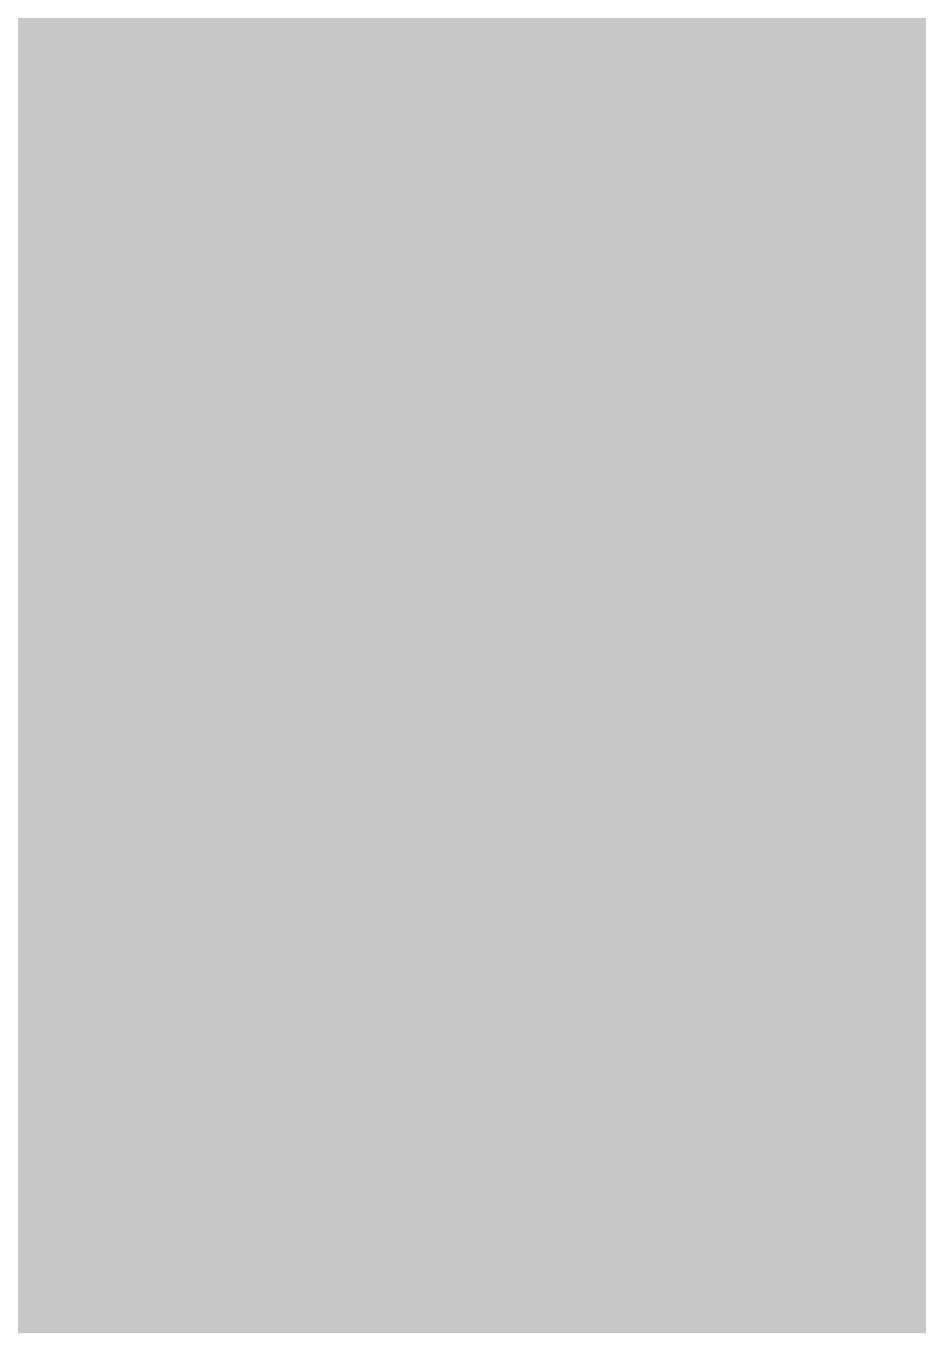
# Model space of a CAD drawing. Header units: millimetres. Extents: x 0 to 212, y 0 to 159.
# Drawn here: x 101.17 to 131.29, y 64.75 to 108.61 of the extents above; entities that cross this region are included whole.
import ezdxf

# ---------------------------------------------------------------- set-up
doc = ezdxf.new("R2010")
doc.units = ezdxf.units.MM

msp = doc.modelspace()

# ---------------------------------------------------------------- hatches: boundary and pattern name
msp.add_hatch(color=254).paths.add_polyline_path([(14.1633, 0.0536), (13.9878, 0.0533), (13.8125, 0.0559), (13.6373, 0.061), (13.462, 0.0686), (13.2893, 0.0787), (13.114, 0.0914), (12.9413, 0.1041), (12.7686, 0.1219), (12.5959, 0.1397), (12.4231, 0.16), (12.2504, 0.1829), (12.0777, 0.2057), (11.9075, 0.2337), (11.7373, 0.2616), (11.5672, 0.2921), (11.397, 0.3251), (11.2268, 0.3607), (11.0592, 0.3988), (10.8915, 0.4369), (10.7239, 0.4775), (10.5562, 0.5207), (10.3886, 0.5664), (10.2235, 0.6121), (10.0584, 0.6629), (9.8933, 0.7137), (9.7307, 0.7671), (9.5682, 0.8204), (9.4056, 0.8788), (9.2431, 0.9373), (9.083, 0.9982), (8.923, 1.0617), (8.763, 1.1252), (8.6055, 1.1938), (8.4455, 1.2624), (8.2906, 1.331), (8.1331, 1.4046), (7.9781, 1.4783), (7.8232, 1.5545), (7.6708, 1.6332), (7.5184, 1.7145), (7.366, 1.7958), (7.2161, 1.8796), (7.0663, 1.966), (6.919, 2.0523), (6.7716, 2.1438), (6.6243, 2.2352), (6.4795, 2.3266), (6.3348, 2.4232), (6.19, 2.5197), (6.0477, 2.6187), (5.908, 2.7178), (5.7683, 2.8194), (5.6286, 2.9235), (5.4915, 3.0302), (5.3543, 3.1369), (5.2197, 3.2461), (5.0851, 3.3579), (4.953, 3.4722), (4.8209, 3.5865), (4.6914, 3.7033), (4.5644, 3.8202), (4.4348, 3.9395), (4.3104, 4.0615), (4.1859, 4.1859), (4.0615, 4.3104), (3.9395, 4.4348), (3.8202, 4.5618), (3.7033, 4.6914), (3.5865, 4.8209), (3.4722, 4.953), (3.3579, 5.0851), (3.2487, 5.2197), (3.1369, 5.3543), (3.0302, 5.4915), (2.9235, 5.6286), (2.8194, 5.7683), (2.7178, 5.908), (2.6187, 6.0477), (2.5197, 6.19), (2.4232, 6.3348), (2.3266, 6.477), (2.2352, 6.6243), (2.1438, 6.7691), (2.0523, 6.919), (1.966, 7.0663), (1.8796, 7.2161), (1.7958, 7.366), (1.7145, 7.5184), (1.6332, 7.6708), (1.5545, 7.8232), (1.4783, 7.9781), (1.4046, 8.1331), (1.331, 8.2906), (1.2598, 8.4455), (1.1913, 8.603), (1.1252, 8.763), (1.0592, 8.923), (0.9982, 9.083), (0.9373, 9.2431), (0.8763, 9.4056), (0.8204, 9.5682), (0.7645, 9.7307), (0.7112, 9.8933), (0.6604, 10.0584), (0.6121, 10.2235), (0.5639, 10.3911), (0.5207, 10.5562), (0.4775, 10.7239), (0.4343, 10.8915), (0.3962, 11.0592), (0.3607, 11.2268), (0.3251, 11.397), (0.2921, 11.5672), (0.2616, 11.7373), (0.2311, 11.9075), (0.2057, 12.0802), (0.1803, 12.2504), (0.1575, 12.4231), (0.1372, 12.5959), (0.1194, 12.7686), (0.1041, 12.9413), (0.0889, 13.1166), (0.0787, 13.2893), (0.0686, 13.4645), (0.061, 13.6373), (0.0559, 13.8125), (0.0508, 13.9878), (0.0508, 14.163), (0.0522, 144.6925), (0.0508, 144.8664), (0.0559, 145.0416), (0.061, 145.2169), (0.0686, 145.3896), (0.0787, 145.5649), (0.0889, 145.7376), (0.1041, 145.9128), (0.1194, 146.0856), (0.1372, 146.2583), (0.1575, 146.431), (0.1803, 146.6037), (0.2057, 146.7739), (0.2311, 146.9466), (0.2616, 147.1168), (0.2921, 147.287), (0.3251, 147.4572), (0.3607, 147.6248), (0.3962, 147.795), (0.4343, 147.9626), (0.4775, 148.1303), (0.5207, 148.2979), (0.5639, 148.463), (0.6121, 148.6281), (0.6604, 148.7932), (0.7112, 148.9583), (0.7645, 149.1234), (0.8204, 149.286), (0.8763, 149.4485), (0.9373, 149.6111), (0.9982, 149.7711), (1.0592, 149.9311), (1.1252, 150.0911), (1.1913, 150.2486), (1.2598, 150.4061), (1.331, 150.5636), (1.4046, 150.7185), (1.4783, 150.876), (1.5545, 151.0284), (1.6332, 151.1833), (1.7145, 151.3357), (1.7958, 151.4856), (1.8796, 151.638), (1.966, 151.7879), (2.0523, 151.9352), (2.1438, 152.0825), (2.2352, 152.2298), (2.3266, 152.3746), (2.4232, 152.5194), (2.5197, 152.6616), (2.6187, 152.8039), (2.7178, 152.9461), (2.8194, 153.0858), (2.9235, 153.2255), (3.0302, 153.3627), (3.1369, 153.4973), (3.2487, 153.6344), (3.3579, 153.7665), (3.4722, 153.8986), (3.5865, 154.0307), (3.7033, 154.1602), (3.8202, 154.2898), (3.9395, 154.4168), (4.0615, 154.5438), (4.1859, 154.6682), (4.3104, 154.7901), (4.4348, 154.9121), (4.5644, 155.034), (4.6914, 155.1508), (4.8209, 155.2677), (4.953, 155.382), (5.0851, 155.4937), (5.2197, 155.6055), (5.3543, 155.7147), (5.4915, 155.8239), (5.6286, 155.9281), (5.7683, 156.0322), (5.908, 156.1338), (6.0477, 156.2354), (6.19, 156.3345), (6.3348, 156.431), (6.4795, 156.525), (6.6243, 156.6189), (6.7716, 156.7104), (6.919, 156.7993), (7.0663, 156.8882), (7.2161, 156.9745), (7.366, 157.0584), (7.5184, 157.1396), (7.6708, 157.2209), (7.8232, 157.2971), (7.9781, 157.3733), (8.1331, 157.4495), (8.2906, 157.5206), (8.4455, 157.5918), (8.6055, 157.6603), (8.763, 157.7289), (8.923, 157.7924), (9.083, 157.8559), (9.2431, 157.9169), (9.4056, 157.9753), (9.5682, 158.0337), (9.7307, 158.0871), (9.8933, 158.1404), (10.0584, 158.1912), (10.2235, 158.242), (10.3886, 158.2877), (10.5562, 158.3334), (10.7239, 158.3766), (10.8915, 158.4173), (11.0592, 158.4579), (11.2268, 158.4935), (11.397, 158.529), (11.5672, 158.562), (11.7373, 158.5925), (11.9075, 158.6205), (12.0777, 158.6484), (12.2504, 158.6713), (12.4231, 158.6941), (12.5959, 158.7144), (12.7686, 158.7322), (12.9413, 158.75), (13.114, 158.7627), (13.2893, 158.7754), (13.462, 158.7856), (13.6373, 158.7932), (13.8125, 158.7983), (13.9878, 158.8008), (14.163, 158.8033), (197.6078, 158.8036), (197.7822, 158.8008), (197.9574, 158.7983), (198.1327, 158.7932), (198.3054, 158.7856), (198.4807, 158.7754), (198.6534, 158.7627), (198.8287, 158.75), (199.0014, 158.7322), (199.1741, 158.7144), (199.3468, 158.6941), (199.5195, 158.6713), (199.6897, 158.6484), (199.8624, 158.6205), (200.0326, 158.5925), (200.2028, 158.562), (200.373, 158.529), (200.5432, 158.4935), (200.7108, 158.4579), (200.8784, 158.4173), (201.0461, 158.3766), (201.2137, 158.3334), (201.3788, 158.2877), (201.5465, 158.242), (201.7116, 158.1912), (201.8767, 158.1404), (202.0392, 158.0871), (202.2018, 158.0337), (202.3643, 157.9753), (202.5269, 157.9169), (202.6869, 157.8559), (202.8469, 157.7924), (203.007, 157.7289), (203.167, 157.6603), (203.3245, 157.5918), (203.4794, 157.5206), (203.6369, 157.4495), (203.7918, 157.3733), (203.9468, 157.2971), (204.0992, 157.2209), (204.2516, 157.1396), (204.404, 157.0584), (204.5538, 156.9745), (204.7037, 156.8882), (204.8535, 156.7993), (205.0009, 156.7104), (205.1456, 156.6189), (205.293, 156.525), (205.4352, 156.431), (205.58, 156.3345), (205.7222, 156.2354), (205.8619, 156.1338), (206.0016, 156.0322), (206.1413, 155.9281), (206.2785, 155.8239), (206.4156, 155.7147), (206.5503, 155.6055), (206.6849, 155.4937), (206.817, 155.382), (206.949, 155.2677), (207.0786, 155.1508), (207.2081, 155.034), (207.3351, 154.9121), (207.4596, 154.7901), (207.584, 154.6682), (207.7085, 154.5438), (207.8304, 154.4168), (207.9498, 154.2898), (208.0666, 154.1602), (208.1835, 154.0307), (208.2978, 153.8986), (208.4121, 153.7665), (208.5238, 153.6344), (208.6331, 153.4973), (208.7397, 153.3627), (208.8464, 153.2255), (208.9506, 153.0858), (209.0522, 152.9461), (209.1512, 152.8039), (209.2503, 152.6616), (209.3468, 152.5194), (209.4433, 152.3746), (209.5348, 152.2298), (209.6262, 152.0825), (209.7176, 151.9352), (209.804, 151.7879), (209.8904, 151.638), (209.9742, 151.4856), (210.0555, 151.3357), (210.1367, 151.1833), (210.2155, 151.0284), (210.2917, 150.876), (210.3653, 150.7185), (210.439, 150.5636), (210.5076, 150.4061), (210.5762, 150.2486), (210.6447, 150.0911), (210.7082, 149.9311), (210.7717, 149.7711), (210.8327, 149.6111), (210.8911, 149.4485), (210.9495, 149.286), (211.0029, 149.1234), (211.0562, 148.9583), (211.107, 148.7932), (211.1578, 148.6281), (211.2035, 148.463), (211.2493, 148.2979), (211.2924, 148.1303), (211.3331, 147.9626), (211.3712, 147.795), (211.4093, 147.6248), (211.4448, 147.4572), (211.4779, 147.287), (211.5083, 147.1168), (211.5363, 146.9466), (211.5642, 146.7739), (211.5871, 146.6037), (211.6099, 146.431), (211.6303, 146.2583), (211.648, 146.0856), (211.6658, 145.9128), (211.6785, 145.7376), (211.6912, 145.5649), (211.7014, 145.3896), (211.709, 145.2169), (211.7141, 145.0416), (211.7166, 144.8664), (211.7166, 144.6911), (211.7189, 14.1647), (211.7166, 13.9878), (211.7141, 13.8125), (211.709, 13.6373), (211.7014, 13.4645), (211.6912, 13.2893), (211.6785, 13.1166), (211.6658, 12.9413), (211.648, 12.7686), (211.6303, 12.5959), (211.6099, 12.4231), (211.5871, 12.2504), (211.5642, 12.0802), (211.5363, 11.9075), (211.5083, 11.7373), (211.4779, 11.5672), (211.4448, 11.397), (211.4093, 11.2268), (211.3712, 11.0592), (211.3331, 10.8915), (211.2924, 10.7239), (211.2493, 10.5562), (211.2035, 10.3911), (211.1578, 10.2235), (211.107, 10.0584), (211.0562, 9.8933), (211.0029, 9.7307), (210.9495, 9.5682), (210.8911, 9.4056), (210.8327, 9.2431), (210.7717, 9.083), (210.7082, 8.923), (210.6447, 8.763), (210.5762, 8.603), (210.5076, 8.4455), (210.439, 8.2906), (210.3653, 8.1331), (210.2917, 7.9781), (210.2155, 7.8232), (210.1367, 7.6708), (210.0555, 7.5184), (209.9742, 7.366), (209.8904, 7.2161), (209.804, 7.0663), (209.7176, 6.919), (209.6262, 6.7691), (209.5348, 6.6243), (209.4433, 6.477), (209.3468, 6.3348), (209.2503, 6.19), (209.1512, 6.0477), (209.0522, 5.908), (208.9506, 5.7683), (208.8464, 5.6286), (208.7397, 5.4915), (208.6331, 5.3543), (208.5238, 5.2197), (208.4121, 5.0851), (208.2978, 4.953), (208.1835, 4.8209), (208.0666, 4.6914), (207.9498, 4.5618), (207.8304, 4.4348), (207.7085, 4.3104), (207.584, 4.1859), (207.4596, 4.0615), (207.3351, 3.9395), (207.2081, 3.8202), (207.0786, 3.7033), (206.949, 3.5865), (206.817, 3.4722), (206.6849, 3.3579), (206.5503, 3.2461), (206.4156, 3.1369), (206.2785, 3.0302), (206.1413, 2.9235), (206.0016, 2.8194), (205.8619, 2.7178), (205.7222, 2.6187), (205.58, 2.5197), (205.4352, 2.4232), (205.293, 2.3266), (205.1456, 2.2352), (205.0009, 2.1438), (204.8535, 2.0523), (204.7037, 1.966), (204.5538, 1.8796), (204.404, 1.7958), (204.2516, 1.7145), (204.0992, 1.6332), (203.9468, 1.5545), (203.7918, 1.4783), (203.6369, 1.4046), (203.4794, 1.331), (203.3245, 1.2624), (203.167, 1.1938), (203.007, 1.1252), (202.8469, 1.0617), (202.6869, 0.9982), (202.5269, 0.9373), (202.3643, 0.8788), (202.2018, 0.8204), (202.0392, 0.7671), (201.8767, 0.7137), (201.7116, 0.6629), (201.5465, 0.6121), (201.3788, 0.5664), (201.2137, 0.5207), (201.0461, 0.4775), (200.8784, 0.4369), (200.7108, 0.3988), (200.5432, 0.3607), (200.373, 0.3251), (200.2028, 0.2921), (200.0326, 0.2616), (199.8624, 0.2337), (199.6897, 0.2057), (199.5195, 0.1829), (199.3468, 0.16), (199.1741, 0.1397), (199.0014, 0.1219), (198.8287, 0.1041), (198.6534, 0.0914), (198.4807, 0.0787), (198.3054, 0.0686), (198.1327, 0.061), (197.9574, 0.0559), (197.7822, 0.0533), (197.6069, 0.0533)])
h = msp.add_hatch(color=59)
edge = h.paths.add_edge_path()
edge.add_line((110.6205, 66.3399), (110.8024, 66.3397))
edge.add_line((110.8024, 66.3397), (110.9853, 66.3423))
edge.add_line((110.9853, 66.3423), (111.1682, 66.3499))
edge.add_line((111.1682, 66.3499), (111.3511, 66.3575))
edge.add_line((111.3511, 66.3575), (111.5339, 66.3677))
edge.add_line((111.5339, 66.3677), (111.7143, 66.3829))
edge.add_line((111.7143, 66.3829), (111.8946, 66.3981))
edge.add_line((111.8946, 66.3981), (112.075, 66.4159))
edge.add_line((112.075, 66.4159), (112.2528, 66.4362))
edge.add_line((112.2528, 66.4362), (112.4306, 66.4616))
edge.add_line((112.4306, 66.4616), (112.6084, 66.487))
edge.add_line((112.6084, 66.487), (112.7836, 66.515))
edge.add_line((112.7836, 66.515), (112.9589, 66.548))
edge.add_line((112.9589, 66.548), (113.1316, 66.581))
edge.add_line((113.1316, 66.581), (113.3043, 66.6191))
edge.add_line((113.3043, 66.6191), (113.4745, 66.6598))
edge.add_line((113.4745, 66.6598), (113.6421, 66.7029))
edge.add_line((113.6421, 66.7029), (113.8098, 66.7487))
edge.add_line((113.8098, 66.7487), (113.9749, 66.7969))
edge.add_line((113.9749, 66.7969), (114.1374, 66.8477))
edge.add_line((114.1374, 66.8477), (114.3, 66.9036))
edge.add_line((114.3, 66.9036), (114.46, 66.962))
edge.add_line((114.46, 66.962), (114.6175, 67.0204))
edge.add_line((114.6175, 67.0204), (114.7724, 67.0865))
edge.add_line((114.7724, 67.0865), (114.9274, 67.1525))
edge.add_line((114.9274, 67.1525), (115.0772, 67.2236))
edge.add_line((115.0772, 67.2236), (115.2271, 67.2948))
edge.add_line((115.2271, 67.2948), (115.3719, 67.3735))
edge.add_line((115.3719, 67.3735), (115.5167, 67.4522))
edge.add_line((115.5167, 67.4522), (115.6564, 67.5361))
edge.add_line((115.6564, 67.5361), (115.7961, 67.6224))
edge.add_line((115.7961, 67.6224), (115.9307, 67.7113))
edge.add_line((115.9307, 67.7113), (116.0628, 67.8053))
edge.add_line((116.0628, 67.8053), (116.1948, 67.9018))
edge.add_line((116.1948, 67.9018), (116.3193, 68.0009))
edge.add_line((116.3193, 68.0009), (116.4438, 68.105))
edge.add_line((116.4438, 68.105), (116.5631, 68.2117))
edge.add_line((116.5631, 68.2117), (116.6825, 68.3209))
edge.add_line((116.6825, 68.3209), (116.7943, 68.4352))
edge.add_line((116.7943, 68.4352), (116.906, 68.5546))
edge.add_line((116.906, 68.5546), (117.0127, 68.674))
edge.add_line((117.0127, 68.674), (117.1143, 68.801))
edge.add_line((117.1143, 68.801), (117.2159, 68.928))
edge.add_line((117.2159, 68.928), (117.3099, 69.0601))
edge.add_line((117.3099, 69.0601), (117.4013, 69.1972))
edge.add_line((117.4013, 69.1972), (117.4902, 69.3369))
edge.add_line((117.4902, 69.3369), (117.5741, 69.4817))
edge.add_line((117.5741, 69.4817), (117.6528, 69.629))
edge.add_line((117.6528, 69.629), (117.729, 69.7814))
edge.add_line((117.729, 69.7814), (117.8001, 69.9364))
edge.add_line((117.8001, 69.9364), (117.8687, 70.0964))
edge.add_line((117.8687, 70.0964), (117.9297, 70.2589))
edge.add_line((117.9297, 70.2589), (117.9881, 70.4266))
edge.add_line((117.9881, 70.4266), (118.0414, 70.5993))
edge.add_line((118.0414, 70.5993), (118.0897, 70.7746))
edge.add_line((118.0897, 70.7746), (118.1329, 70.9549))
edge.add_line((118.1329, 70.9549), (118.1735, 71.1403))
edge.add_line((118.1735, 71.1403), (118.2065, 71.3283))
edge.add_line((118.2065, 71.3283), (118.237, 71.5213))
edge.add_line((118.237, 71.5213), (118.2599, 71.7169))
edge.add_line((118.2599, 71.7169), (118.2802, 71.9176))
edge.add_line((118.2802, 71.9176), (118.2929, 72.1233))
edge.add_line((118.2929, 72.1233), (118.3005, 72.3341))
edge.add_line((118.3005, 72.3341), (118.303, 72.5475))
edge.add_line((118.303, 72.5475), (118.2954, 72.8701))
edge.add_line((118.2954, 72.8701), (118.2751, 73.1799))
edge.add_line((118.2751, 73.1799), (118.2395, 73.4771))
edge.add_line((118.2395, 73.4771), (118.1913, 73.7667))
edge.add_line((118.1913, 73.7667), (118.1329, 74.0435))
edge.add_line((118.1329, 74.0435), (118.0592, 74.3077))
edge.add_line((118.0592, 74.3077), (117.9754, 74.5642))
edge.add_line((117.9754, 74.5642), (117.8789, 74.8106))
edge.add_line((117.8789, 74.8106), (117.7722, 75.0494))
edge.add_line((117.7722, 75.0494), (117.6553, 75.2754))
edge.add_line((117.6553, 75.2754), (117.5258, 75.4939))
edge.add_line((117.5258, 75.4939), (117.3912, 75.7047))
edge.add_line((117.3912, 75.7047), (117.2439, 75.9054))
edge.add_line((117.2439, 75.9054), (117.0889, 76.0984))
edge.add_line((117.0889, 76.0984), (116.9264, 76.2838))
edge.add_line((116.9264, 76.2838), (116.7562, 76.4616))
edge.add_line((116.7562, 76.4616), (116.5809, 76.6318))
edge.add_line((116.5809, 76.6318), (116.3955, 76.7944))
edge.add_line((116.3955, 76.7944), (116.205, 76.9518))
edge.add_line((116.205, 76.9518), (116.0094, 77.1017))
edge.add_line((116.0094, 77.1017), (115.8062, 77.2465))
edge.add_line((115.8062, 77.2465), (115.6005, 77.3836))
edge.add_line((115.6005, 77.3836), (115.3871, 77.5183))
edge.add_line((115.3871, 77.5183), (115.1712, 77.6453))
edge.add_line((115.1712, 77.6453), (114.9528, 77.7672))
edge.add_line((114.9528, 77.7672), (114.7318, 77.884))
edge.add_line((114.7318, 77.884), (114.5057, 77.9983))
edge.add_line((114.5057, 77.9983), (114.2797, 78.1075))
edge.add_line((114.2797, 78.1075), (114.0485, 78.2142))
edge.add_line((114.0485, 78.2142), (113.8199, 78.3158))
edge.add_line((113.8199, 78.3158), (113.5863, 78.4123))
edge.add_line((113.5863, 78.4123), (113.3551, 78.5089))
edge.add_line((113.3551, 78.5089), (113.124, 78.6028))
edge.add_line((113.124, 78.6028), (112.8928, 78.6917))
edge.add_line((112.8928, 78.6917), (112.6617, 78.7806))
edge.add_line((112.6617, 78.7806), (112.4331, 78.867))
edge.add_line((112.4331, 78.867), (112.2045, 78.9508))
edge.add_line((112.2045, 78.9508), (111.981, 79.0346))
edge.add_line((111.981, 79.0346), (111.7575, 79.1185))
edge.add_line((111.7575, 79.1185), (111.539, 79.1997))
edge.add_line((111.539, 79.1997), (111.3231, 79.281))
edge.add_line((111.3231, 79.281), (111.1123, 79.3623))
edge.add_line((111.1123, 79.3623), (110.904, 79.4436))
edge.add_line((110.904, 79.4436), (110.7034, 79.5274))
edge.add_line((110.7034, 79.5274), (110.5052, 79.6087))
edge.add_line((110.5052, 79.6087), (110.3147, 79.6925))
edge.add_line((110.3147, 79.6925), (110.1319, 79.7789))
edge.add_line((110.1319, 79.7789), (109.9541, 79.8652))
edge.add_line((109.9541, 79.8652), (109.7839, 79.9541))
edge.add_line((109.7839, 79.9541), (109.6213, 80.0456))
edge.add_line((109.6213, 80.0456), (109.4664, 80.137))
edge.add_line((109.4664, 80.137), (109.3216, 80.2335))
edge.add_line((109.3216, 80.2335), (109.1844, 80.3326))
edge.add_line((109.1844, 80.3326), (109.0574, 80.4367))
edge.add_line((109.0574, 80.4367), (108.9406, 80.5409))
edge.add_line((108.9406, 80.5409), (108.8339, 80.6526))
edge.add_line((108.8339, 80.6526), (108.7374, 80.7644))
edge.add_line((108.7374, 80.7644), (108.651, 80.8838))
edge.add_line((108.651, 80.8838), (108.5799, 81.0082))
edge.add_line((108.5799, 81.0082), (108.519, 81.1352))
edge.add_line((108.519, 81.1352), (108.4707, 81.2698))
edge.add_line((108.4707, 81.2698), (108.4351, 81.4095))
edge.add_line((108.4351, 81.4095), (108.4148, 81.5543))
edge.add_line((108.4148, 81.5543), (108.4072, 81.7042))
edge.add_line((108.4072, 81.7042), (108.4097, 81.7829))
edge.add_line((108.4097, 81.7829), (108.4123, 81.8591))
edge.add_line((108.4123, 81.8591), (108.4148, 81.9328))
edge.add_line((108.4148, 81.9328), (108.4224, 82.0064))
edge.add_line((108.4224, 82.0064), (108.4301, 82.0776))
edge.add_line((108.4301, 82.0776), (108.4402, 82.1487))
edge.add_line((108.4402, 82.1487), (108.4504, 82.2173))
edge.add_line((108.4504, 82.2173), (108.4631, 82.2858))
edge.add_line((108.4631, 82.2858), (108.4783, 82.3519))
edge.add_line((108.4783, 82.3519), (108.4936, 82.4179))
edge.add_line((108.4936, 82.4179), (108.5113, 82.4814))
edge.add_line((108.5113, 82.4814), (108.5317, 82.5424))
edge.add_line((108.5317, 82.5424), (108.552, 82.6033))
edge.add_line((108.552, 82.6033), (108.5748, 82.6643))
edge.add_line((108.5748, 82.6643), (108.6002, 82.7227))
edge.add_line((108.6002, 82.7227), (108.6256, 82.7786))
edge.add_line((108.6256, 82.7786), (108.6536, 82.8345))
edge.add_line((108.6536, 82.8345), (108.6815, 82.8878))
edge.add_line((108.6815, 82.8878), (108.712, 82.9412))
edge.add_line((108.712, 82.9412), (108.745, 82.9945))
edge.add_line((108.745, 82.9945), (108.778, 83.0453))
edge.add_line((108.778, 83.0453), (108.8136, 83.0936))
edge.add_line((108.8136, 83.0936), (108.8492, 83.1418))
edge.add_line((108.8492, 83.1418), (108.8898, 83.1875))
edge.add_line((108.8898, 83.1875), (108.9279, 83.2333))
edge.add_line((108.9279, 83.2333), (108.9685, 83.2764))
edge.add_line((108.9685, 83.2764), (109.0117, 83.3196))
edge.add_line((109.0117, 83.3196), (109.0574, 83.3603))
edge.add_line((109.0574, 83.3603), (109.1006, 83.4009))
edge.add_line((109.1006, 83.4009), (109.1489, 83.4415))
edge.add_line((109.1489, 83.4415), (109.1971, 83.4771))
edge.add_line((109.1971, 83.4771), (109.2479, 83.5152))
edge.add_line((109.2479, 83.5152), (109.2987, 83.5508))
edge.add_line((109.2987, 83.5508), (109.3495, 83.5838))
edge.add_line((109.3495, 83.5838), (109.4054, 83.6168))
edge.add_line((109.4054, 83.6168), (109.4588, 83.6498))
edge.add_line((109.4588, 83.6498), (109.5172, 83.6803))
edge.add_line((109.5172, 83.6803), (109.5756, 83.7082))
edge.add_line((109.5756, 83.7082), (109.634, 83.7362))
edge.add_line((109.634, 83.7362), (109.695, 83.7641))
edge.add_line((109.695, 83.7641), (109.7559, 83.7895))
edge.add_line((109.7559, 83.7895), (109.8194, 83.8149))
edge.add_line((109.8194, 83.8149), (109.8829, 83.8378))
edge.add_line((109.8829, 83.8378), (109.949, 83.8606))
edge.add_line((109.949, 83.8606), (110.0176, 83.881))
edge.add_line((110.0176, 83.881), (110.0861, 83.9013))
edge.add_line((110.0861, 83.9013), (110.1547, 83.9191))
edge.add_line((110.1547, 83.9191), (110.2258, 83.9368))
edge.add_line((110.2258, 83.9368), (110.297, 83.9546))
edge.add_line((110.297, 83.9546), (110.3706, 83.9699))
edge.add_line((110.3706, 83.9699), (110.4443, 83.9851))
edge.add_line((110.4443, 83.9851), (110.5205, 83.9978))
edge.add_line((110.5205, 83.9978), (110.5967, 84.0105))
edge.add_line((110.5967, 84.0105), (110.6729, 84.0207))
edge.add_line((110.6729, 84.0207), (110.7542, 84.0308))
edge.add_line((110.7542, 84.0308), (110.8329, 84.0384))
edge.add_line((110.8329, 84.0384), (110.9142, 84.0461))
edge.add_line((110.9142, 84.0461), (110.9955, 84.0537))
edge.add_line((110.9955, 84.0537), (111.0793, 84.0588))
edge.add_line((111.0793, 84.0588), (111.1631, 84.0638))
edge.add_line((111.1631, 84.0638), (111.2495, 84.0689))
edge.add_line((111.2495, 84.0689), (111.3358, 84.0715))
edge.add_line((111.3358, 84.0715), (111.4247, 84.0715))
edge.add_line((111.4247, 84.0715), (111.5136, 84.0715))
edge.add_line((111.5136, 84.0715), (111.5949, 84.0715))
edge.add_line((111.5949, 84.0715), (111.6762, 84.0715))
edge.add_line((111.6762, 84.0715), (111.7575, 84.0715))
edge.add_line((111.7575, 84.0715), (111.8387, 84.0689))
edge.add_line((111.8387, 84.0689), (111.92, 84.0664))
edge.add_line((111.92, 84.0664), (111.9988, 84.0638))
edge.add_line((111.9988, 84.0638), (112.08, 84.0613))
edge.add_line((112.08, 84.0613), (112.1613, 84.0562))
edge.add_line((112.1613, 84.0562), (112.2401, 84.0511))
edge.add_line((112.2401, 84.0511), (112.3213, 84.0461))
edge.add_line((112.3213, 84.0461), (112.4001, 84.041))
edge.add_line((112.4001, 84.041), (112.4788, 84.0359))
edge.add_line((112.4788, 84.0359), (112.5601, 84.0283))
edge.add_line((112.5601, 84.0283), (112.6388, 84.0207))
edge.add_line((112.6388, 84.0207), (112.7176, 84.013))
edge.add_line((112.7176, 84.013), (112.7963, 84.0054))
edge.add_line((112.7963, 84.0054), (112.8751, 83.9978))
edge.add_line((112.8751, 83.9978), (112.9538, 83.9876))
edge.add_line((112.9538, 83.9876), (113.0325, 83.9775))
edge.add_line((113.0325, 83.9775), (113.1113, 83.9673))
edge.add_line((113.1113, 83.9673), (113.19, 83.9572))
edge.add_line((113.19, 83.9572), (113.2688, 83.947))
edge.add_line((113.2688, 83.947), (113.3475, 83.9343))
edge.add_line((113.3475, 83.9343), (113.4262, 83.9216))
edge.add_line((113.4262, 83.9216), (113.5024, 83.9089))
edge.add_line((113.5024, 83.9089), (113.5812, 83.8937))
edge.add_line((113.5812, 83.8937), (113.6599, 83.881))
edge.add_line((113.6599, 83.881), (113.7387, 83.8657))
edge.add_line((113.7387, 83.8657), (113.8149, 83.8505))
edge.add_line((113.8149, 83.8505), (113.8936, 83.8352))
edge.add_line((113.8936, 83.8352), (113.9698, 83.8175))
edge.add_line((113.9698, 83.8175), (114.0485, 83.8022))
edge.add_line((114.0485, 83.8022), (114.1273, 83.7844))
edge.add_line((114.1273, 83.7844), (114.2035, 83.7667))
edge.add_line((114.2035, 83.7667), (114.2822, 83.7463))
edge.add_line((114.2822, 83.7463), (114.3584, 83.7286))
edge.add_line((114.3584, 83.7286), (114.4372, 83.7082))
edge.add_line((114.4372, 83.7082), (114.5159, 83.6879))
edge.add_line((114.5159, 83.6879), (114.5921, 83.6651))
edge.add_line((114.5921, 83.6651), (114.6708, 83.6447))
edge.add_line((114.6708, 83.6447), (114.747, 83.6219))
edge.add_line((114.747, 83.6219), (114.8258, 83.599))
edge.add_line((114.8258, 83.599), (114.9045, 83.5762))
edge.add_line((114.9045, 83.5762), (114.9807, 83.5533))
edge.add_line((114.9807, 83.5533), (115.0595, 83.5279))
edge.add_line((115.0595, 83.5279), (115.1382, 83.5025))
edge.add_line((115.1382, 83.5025), (115.2144, 83.4771))
edge.add_line((115.2144, 83.4771), (115.2931, 83.4517))
edge.add_line((115.2931, 83.4517), (115.3719, 83.4238))
edge.add_line((115.3719, 83.4238), (115.4506, 83.3958))
edge.add_line((115.4506, 83.3958), (115.5268, 83.3679))
edge.add_line((115.5268, 83.3679), (115.6056, 83.3399))
edge.add_line((115.6056, 83.3399), (115.6843, 83.3095))
edge.add_line((115.6843, 83.3095), (115.763, 83.279))
edge.add_line((115.763, 83.279), (115.8418, 83.2485))
edge.add_line((115.8418, 83.2485), (115.9205, 83.218))
edge.add_line((115.9205, 83.218), (115.9993, 83.1875))
edge.add_line((115.9993, 83.1875), (116.078, 83.1545))
edge.add_line((116.078, 83.1545), (116.1567, 83.1215))
edge.add_line((116.1567, 83.1215), (116.238, 83.0885))
edge.add_line((116.238, 83.0885), (116.3168, 83.0529))
edge.add_line((116.3168, 83.0529), (116.3955, 83.0174))
edge.add_line((116.3955, 83.0174), (116.4768, 82.9818))
edge.add_line((116.4768, 82.9818), (116.5555, 82.9462))
edge.add_line((116.5555, 82.9462), (117.8387, 85.7811))
edge.add_line((117.8387, 85.7811), (117.7798, 85.8088))
edge.add_line((117.7798, 85.8088), (117.7214, 85.8393))
edge.add_line((117.7214, 85.8393), (117.663, 85.8698))
edge.add_line((117.663, 85.8698), (117.602, 85.9003))
edge.add_line((117.602, 85.9003), (117.541, 85.9307))
edge.add_line((117.541, 85.9307), (117.4801, 85.9612))
edge.add_line((117.4801, 85.9612), (117.4166, 85.9917))
edge.add_line((117.4166, 85.9917), (117.3505, 86.0222))
edge.add_line((117.3505, 86.0222), (117.2845, 86.0552))
edge.add_line((117.2845, 86.0552), (117.2185, 86.0857))
edge.add_line((117.2185, 86.0857), (117.1499, 86.1187))
edge.add_line((117.1499, 86.1187), (117.0788, 86.1492))
edge.add_line((117.0788, 86.1492), (117.0102, 86.1822))
edge.add_line((117.0102, 86.1822), (116.9365, 86.2152))
edge.add_line((116.9365, 86.2152), (116.8629, 86.2457))
edge.add_line((116.8629, 86.2457), (116.7892, 86.2787))
edge.add_line((116.7892, 86.2787), (116.713, 86.3117))
edge.add_line((116.713, 86.3117), (116.6368, 86.3422))
edge.add_line((116.6368, 86.3422), (116.5581, 86.3752))
edge.add_line((116.5581, 86.3752), (116.4793, 86.4057))
edge.add_line((116.4793, 86.4057), (116.398, 86.4387))
edge.add_line((116.398, 86.4387), (116.3168, 86.4692))
edge.add_line((116.3168, 86.4692), (116.2329, 86.4997))
edge.add_line((116.2329, 86.4997), (116.1491, 86.5327))
edge.add_line((116.1491, 86.5327), (116.0628, 86.5632))
edge.add_line((116.0628, 86.5632), (115.9739, 86.5937))
edge.add_line((115.9739, 86.5937), (115.8875, 86.6242))
edge.add_line((115.8875, 86.6242), (115.7961, 86.6546))
edge.add_line((115.7961, 86.6546), (115.7046, 86.6826))
edge.add_line((115.7046, 86.6826), (115.6106, 86.7131))
edge.add_line((115.6106, 86.7131), (115.5167, 86.741))
edge.add_line((115.5167, 86.741), (115.4227, 86.7689))
edge.add_line((115.4227, 86.7689), (115.3236, 86.7969))
edge.add_line((115.3236, 86.7969), (115.2271, 86.8248))
edge.add_line((115.2271, 86.8248), (115.1255, 86.8528))
edge.add_line((115.1255, 86.8528), (115.0239, 86.8782))
edge.add_line((115.0239, 86.8782), (114.9223, 86.9036))
edge.add_line((114.9223, 86.9036), (114.8182, 86.929))
edge.add_line((114.8182, 86.929), (114.7115, 86.9544))
edge.add_line((114.7115, 86.9544), (114.6048, 86.9772))
edge.add_line((114.6048, 86.9772), (114.4956, 87.0026))
edge.add_line((114.4956, 87.0026), (114.3838, 87.0229))
edge.add_line((114.3838, 87.0229), (114.2721, 87.0458))
edge.add_line((114.2721, 87.0458), (114.1603, 87.0661))
edge.add_line((114.1603, 87.0661), (114.0435, 87.0864))
edge.add_line((114.0435, 87.0864), (113.9292, 87.1068))
edge.add_line((113.9292, 87.1068), (113.8098, 87.1271))
edge.add_line((113.8098, 87.1271), (113.6904, 87.1449))
edge.add_line((113.6904, 87.1449), (113.5685, 87.1601))
edge.add_line((113.5685, 87.1601), (113.4466, 87.1779))
edge.add_line((113.4466, 87.1779), (113.3221, 87.1931))
edge.add_line((113.3221, 87.1931), (113.1951, 87.2058))
edge.add_line((113.1951, 87.2058), (113.0681, 87.2185))
edge.add_line((113.0681, 87.2185), (112.9386, 87.2312))
edge.add_line((112.9386, 87.2312), (112.8065, 87.2439))
edge.add_line((112.8065, 87.2439), (112.6744, 87.2541))
edge.add_line((112.6744, 87.2541), (112.5398, 87.2617))
edge.add_line((112.5398, 87.2617), (112.4026, 87.2693))
edge.add_line((112.4026, 87.2693), (112.2655, 87.2769))
edge.add_line((112.2655, 87.2769), (112.1258, 87.282))
edge.add_line((112.1258, 87.282), (111.9861, 87.2871))
edge.add_line((111.9861, 87.2871), (111.8413, 87.2896))
edge.add_line((111.8413, 87.2896), (111.6965, 87.2922))
edge.add_line((111.6965, 87.2922), (111.5517, 87.2922))
edge.add_line((111.5517, 87.2922), (111.4095, 87.2922))
edge.add_line((111.4095, 87.2922), (111.2647, 87.2896))
edge.add_line((111.2647, 87.2896), (111.1174, 87.2871))
edge.add_line((111.1174, 87.2871), (110.9726, 87.2795))
edge.add_line((110.9726, 87.2795), (110.8227, 87.2744))
edge.add_line((110.8227, 87.2744), (110.6754, 87.2642))
edge.add_line((110.6754, 87.2642), (110.5256, 87.2541))
edge.add_line((110.5256, 87.2541), (110.3757, 87.2414))
edge.add_line((110.3757, 87.2414), (110.2233, 87.2261))
edge.add_line((110.2233, 87.2261), (110.0709, 87.2084))
edge.add_line((110.0709, 87.2084), (109.921, 87.1906))
edge.add_line((109.921, 87.1906), (109.7686, 87.1703))
edge.add_line((109.7686, 87.1703), (109.6162, 87.1449))
edge.add_line((109.6162, 87.1449), (109.4638, 87.1195))
edge.add_line((109.4638, 87.1195), (109.3114, 87.0915))
edge.add_line((109.3114, 87.0915), (109.159, 87.0636))
edge.add_line((109.159, 87.0636), (109.0066, 87.0306))
edge.add_line((109.0066, 87.0306), (108.8542, 86.995))
edge.add_line((108.8542, 86.995), (108.7044, 86.9569))
edge.add_line((108.7044, 86.9569), (108.552, 86.9163))
edge.add_line((108.552, 86.9163), (108.4047, 86.8731))
edge.add_line((108.4047, 86.8731), (108.2548, 86.8274))
edge.add_line((108.2548, 86.8274), (108.1075, 86.7791))
edge.add_line((108.1075, 86.7791), (107.9602, 86.7283))
edge.add_line((107.9602, 86.7283), (107.8154, 86.675))
edge.add_line((107.8154, 86.675), (107.6731, 86.6165))
edge.add_line((107.6731, 86.6165), (107.5309, 86.5556))
edge.add_line((107.5309, 86.5556), (107.3887, 86.4921))
edge.add_line((107.3887, 86.4921), (107.2515, 86.426))
edge.add_line((107.2515, 86.426), (107.1143, 86.3575))
edge.add_line((107.1143, 86.3575), (106.9772, 86.2838))
edge.add_line((106.9772, 86.2838), (106.8451, 86.2076))
edge.add_line((106.8451, 86.2076), (106.7156, 86.1263))
edge.add_line((106.7156, 86.1263), (106.586, 86.0425))
edge.add_line((106.586, 86.0425), (106.459, 85.9561))
edge.add_line((106.459, 85.9561), (106.3371, 85.8647))
edge.add_line((106.3371, 85.8647), (106.2152, 85.7707))
edge.add_line((106.2152, 85.7707), (106.0983, 85.6742))
edge.add_line((106.0983, 85.6742), (105.984, 85.5726))
edge.add_line((105.984, 85.5726), (105.8723, 85.4659))
edge.add_line((105.8723, 85.4659), (105.7631, 85.3567))
edge.add_line((105.7631, 85.3567), (105.6564, 85.2449))
edge.add_line((105.6564, 85.2449), (105.5548, 85.1256))
edge.add_line((105.5548, 85.1256), (105.4557, 85.0062))
edge.add_line((105.4557, 85.0062), (105.3617, 84.8792))
edge.add_line((105.3617, 84.8792), (105.2703, 84.7496))
edge.add_line((105.2703, 84.7496), (105.1839, 84.615))
edge.add_line((105.1839, 84.615), (105.1001, 84.4779))
edge.add_line((105.1001, 84.4779), (105.0214, 84.3356))
edge.add_line((105.0214, 84.3356), (104.9452, 84.1883))
edge.add_line((104.9452, 84.1883), (104.8766, 84.0359))
edge.add_line((104.8766, 84.0359), (104.8106, 83.881))
edge.add_line((104.8106, 83.881), (104.7471, 83.7184))
edge.add_line((104.7471, 83.7184), (104.6912, 83.5533))
edge.add_line((104.6912, 83.5533), (104.6404, 83.3831))
edge.add_line((104.6404, 83.3831), (104.5921, 83.2079))
edge.add_line((104.5921, 83.2079), (104.5515, 83.0275))
edge.add_line((104.5515, 83.0275), (104.5134, 82.8446))
edge.add_line((104.5134, 82.8446), (104.4829, 82.6541))
edge.add_line((104.4829, 82.6541), (104.4575, 82.4586))
edge.add_line((104.4575, 82.4586), (104.4372, 82.2579))
edge.add_line((104.4372, 82.2579), (104.4219, 82.0547))
edge.add_line((104.4219, 82.0547), (104.4118, 81.8439))
edge.add_line((104.4118, 81.8439), (104.4092, 81.628))
edge.add_line((104.4092, 81.628), (104.4169, 81.313))
edge.add_line((104.4169, 81.313), (104.4372, 81.0133))
edge.add_line((104.4372, 81.0133), (104.4727, 80.7237))
edge.add_line((104.4727, 80.7237), (104.5185, 80.4443))
edge.add_line((104.5185, 80.4443), (104.5794, 80.1802))
edge.add_line((104.5794, 80.1802), (104.6505, 79.9236))
edge.add_line((104.6505, 79.9236), (104.7344, 79.6798))
edge.add_line((104.7344, 79.6798), (104.8283, 79.4461))
edge.add_line((104.8283, 79.4461), (104.9325, 79.2201))
edge.add_line((104.9325, 79.2201), (105.0493, 79.0067))
edge.add_line((105.0493, 79.0067), (105.1738, 78.801))
edge.add_line((105.1738, 78.801), (105.3084, 78.6054))
edge.add_line((105.3084, 78.6054), (105.4532, 78.4174))
edge.add_line((105.4532, 78.4174), (105.6056, 78.2371))
edge.add_line((105.6056, 78.2371), (105.7631, 78.0644))
edge.add_line((105.7631, 78.0644), (105.9307, 77.9018))
edge.add_line((105.9307, 77.9018), (106.106, 77.7443))
edge.add_line((106.106, 77.7443), (106.2888, 77.5945))
edge.add_line((106.2888, 77.5945), (106.4768, 77.4522))
edge.add_line((106.4768, 77.4522), (106.6698, 77.3151))
edge.add_line((106.6698, 77.3151), (106.868, 77.183))
edge.add_line((106.868, 77.183), (107.0712, 77.0585))
edge.add_line((107.0712, 77.0585), (107.2794, 76.9366))
edge.add_line((107.2794, 76.9366), (107.4928, 76.8223))
edge.add_line((107.4928, 76.8223), (107.7087, 76.7105))
edge.add_line((107.7087, 76.7105), (107.9271, 76.6039))
edge.add_line((107.9271, 76.6039), (108.1481, 76.4997))
edge.add_line((108.1481, 76.4997), (108.3716, 76.4007))
edge.add_line((108.3716, 76.4007), (108.5977, 76.3041))
edge.add_line((108.5977, 76.3041), (108.8238, 76.2102))
edge.add_line((108.8238, 76.2102), (109.0524, 76.1187))
edge.add_line((109.0524, 76.1187), (109.281, 76.0298))
edge.add_line((109.281, 76.0298), (109.507, 75.9435))
edge.add_line((109.507, 75.9435), (109.7356, 75.8571))
edge.add_line((109.7356, 75.8571), (109.9617, 75.7707))
edge.add_line((109.9617, 75.7707), (110.1877, 75.6869))
edge.add_line((110.1877, 75.6869), (110.4113, 75.6031))
edge.add_line((110.4113, 75.6031), (110.6348, 75.5193))
edge.add_line((110.6348, 75.5193), (110.8532, 75.4355))
edge.add_line((110.8532, 75.4355), (111.0691, 75.3516))
edge.add_line((111.0691, 75.3516), (111.2799, 75.2653))
edge.add_line((111.2799, 75.2653), (111.4882, 75.1789))
edge.add_line((111.4882, 75.1789), (111.6914, 75.09))
edge.add_line((111.6914, 75.09), (111.8921, 74.9986))
edge.add_line((111.8921, 74.9986), (112.0851, 74.9071))
edge.add_line((112.0851, 74.9071), (112.2731, 74.8106))
edge.add_line((112.2731, 74.8106), (112.4534, 74.7116))
edge.add_line((112.4534, 74.7116), (112.6287, 74.61))
edge.add_line((112.6287, 74.61), (112.7963, 74.5033))
edge.add_line((112.7963, 74.5033), (112.9563, 74.3941))
edge.add_line((112.9563, 74.3941), (113.1087, 74.2798))
edge.add_line((113.1087, 74.2798), (113.251, 74.1604))
edge.add_line((113.251, 74.1604), (113.3856, 74.0359))
edge.add_line((113.3856, 74.0359), (113.5101, 73.9064))
edge.add_line((113.5101, 73.9064), (113.6269, 73.7718))
edge.add_line((113.6269, 73.7718), (113.731, 73.6295))
edge.add_line((113.731, 73.6295), (113.825, 73.4822))
edge.add_line((113.825, 73.4822), (113.9088, 73.3273))
edge.add_line((113.9088, 73.3273), (113.98, 73.1647))
edge.add_line((113.98, 73.1647), (114.0409, 72.9971))
edge.add_line((114.0409, 72.9971), (114.0866, 72.8193))
edge.add_line((114.0866, 72.8193), (114.1222, 72.6338))
edge.add_line((114.1222, 72.6338), (114.1425, 72.4383))
edge.add_line((114.1425, 72.4383), (114.1501, 72.2376))
edge.add_line((114.1501, 72.2376), (114.1476, 72.1487))
edge.add_line((114.1476, 72.1487), (114.1451, 72.0623))
edge.add_line((114.1451, 72.0623), (114.14, 71.976))
edge.add_line((114.14, 71.976), (114.1324, 71.8947))
edge.add_line((114.1324, 71.8947), (114.1247, 71.8134))
edge.add_line((114.1247, 71.8134), (114.112, 71.7321))
edge.add_line((114.112, 71.7321), (114.0993, 71.6559))
edge.add_line((114.0993, 71.6559), (114.0841, 71.5797))
edge.add_line((114.0841, 71.5797), (114.0663, 71.5035))
edge.add_line((114.0663, 71.5035), (114.046, 71.4324))
edge.add_line((114.046, 71.4324), (114.0257, 71.3613))
edge.add_line((114.0257, 71.3613), (114.0028, 71.2902))
edge.add_line((114.0028, 71.2902), (113.9774, 71.2216))
edge.add_line((113.9774, 71.2216), (113.9495, 71.1556))
edge.add_line((113.9495, 71.1556), (113.919, 71.0921))
edge.add_line((113.919, 71.0921), (113.8885, 71.0286))
edge.add_line((113.8885, 71.0286), (113.8555, 70.9676))
edge.add_line((113.8555, 70.9676), (113.8199, 70.9066))
edge.add_line((113.8199, 70.9066), (113.7844, 70.8482))
edge.add_line((113.7844, 70.8482), (113.7437, 70.7923))
edge.add_line((113.7437, 70.7923), (113.7031, 70.7365))
edge.add_line((113.7031, 70.7365), (113.6625, 70.6831))
edge.add_line((113.6625, 70.6831), (113.6167, 70.6298))
edge.add_line((113.6167, 70.6298), (113.571, 70.579))
edge.add_line((113.571, 70.579), (113.5228, 70.5282))
edge.add_line((113.5228, 70.5282), (113.472, 70.4825))
edge.add_line((113.472, 70.4825), (113.4212, 70.4342))
edge.add_line((113.4212, 70.4342), (113.3678, 70.391))
edge.add_line((113.3678, 70.391), (113.3119, 70.3453))
edge.add_line((113.3119, 70.3453), (113.2561, 70.3047))
edge.add_line((113.2561, 70.3047), (113.1976, 70.264))
edge.add_line((113.1976, 70.264), (113.1367, 70.2234))
edge.add_line((113.1367, 70.2234), (113.0732, 70.1853))
edge.add_line((113.0732, 70.1853), (113.0097, 70.1497))
edge.add_line((113.0097, 70.1497), (112.9436, 70.1142))
edge.add_line((112.9436, 70.1142), (112.8776, 70.0811))
edge.add_line((112.8776, 70.0811), (112.809, 70.0481))
edge.add_line((112.809, 70.0481), (112.7379, 70.0176))
edge.add_line((112.7379, 70.0176), (112.6642, 69.9872))
edge.add_line((112.6642, 69.9872), (112.5906, 69.9592))
edge.add_line((112.5906, 69.9592), (112.5144, 69.9313))
edge.add_line((112.5144, 69.9313), (112.4382, 69.9059))
edge.add_line((112.4382, 69.9059), (112.3594, 69.8805))
edge.add_line((112.3594, 69.8805), (112.2782, 69.8576))
edge.add_line((112.2782, 69.8576), (112.1969, 69.8348))
edge.add_line((112.1969, 69.8348), (112.1131, 69.8144))
edge.add_line((112.1131, 69.8144), (112.0267, 69.7941))
edge.add_line((112.0267, 69.7941), (111.9403, 69.7763))
edge.add_line((111.9403, 69.7763), (111.8514, 69.7586))
edge.add_line((111.8514, 69.7586), (111.7625, 69.7433))
edge.add_line((111.7625, 69.7433), (111.6711, 69.7281))
edge.add_line((111.6711, 69.7281), (111.5771, 69.7154))
edge.add_line((111.5771, 69.7154), (111.4831, 69.7027))
edge.add_line((111.4831, 69.7027), (111.3866, 69.69))
edge.add_line((111.3866, 69.69), (111.2901, 69.6798))
edge.add_line((111.2901, 69.6798), (111.191, 69.6722))
edge.add_line((111.191, 69.6722), (111.0894, 69.6646))
edge.add_line((111.0894, 69.6646), (110.9878, 69.657))
edge.add_line((110.9878, 69.657), (110.8862, 69.6519))
edge.add_line((110.8862, 69.6519), (110.7796, 69.6468))
edge.add_line((110.7796, 69.6468), (110.6754, 69.6417))
edge.add_line((110.6754, 69.6417), (110.5662, 69.6392))
edge.add_line((110.5662, 69.6392), (110.457, 69.6392))
edge.add_line((110.457, 69.6392), (110.3478, 69.6366))
edge.add_line((110.3478, 69.6366), (110.2741, 69.6392))
edge.add_line((110.2741, 69.6392), (110.1979, 69.6392))
edge.add_line((110.1979, 69.6392), (110.1217, 69.6417))
edge.add_line((110.1217, 69.6417), (110.048, 69.6417))
edge.add_line((110.048, 69.6417), (109.9718, 69.6443))
edge.add_line((109.9718, 69.6443), (109.8956, 69.6493))
edge.add_line((109.8956, 69.6493), (109.8169, 69.6519))
edge.add_line((109.8169, 69.6519), (109.7407, 69.657))
edge.add_line((109.7407, 69.657), (109.6645, 69.662))
edge.add_line((109.6645, 69.662), (109.5858, 69.6697))
edge.add_line((109.5858, 69.6697), (109.5096, 69.6747))
edge.add_line((109.5096, 69.6747), (109.4308, 69.6824))
edge.add_line((109.4308, 69.6824), (109.3521, 69.69))
edge.add_line((109.3521, 69.69), (109.2733, 69.6976))
edge.add_line((109.2733, 69.6976), (109.1946, 69.7078))
edge.add_line((109.1946, 69.7078), (109.1159, 69.7154))
edge.add_line((109.1159, 69.7154), (109.0371, 69.7255))
edge.add_line((109.0371, 69.7255), (108.9584, 69.7382))
edge.add_line((108.9584, 69.7382), (108.8771, 69.7484))
edge.add_line((108.8771, 69.7484), (108.7984, 69.7611))
edge.add_line((108.7984, 69.7611), (108.7196, 69.7738))
edge.add_line((108.7196, 69.7738), (108.6383, 69.7865))
edge.add_line((108.6383, 69.7865), (108.5596, 69.7992))
edge.add_line((108.5596, 69.7992), (108.4783, 69.8144))
edge.add_line((108.4783, 69.8144), (108.397, 69.8271))
edge.add_line((108.397, 69.8271), (108.3158, 69.8424))
edge.add_line((108.3158, 69.8424), (108.237, 69.8602))
edge.add_line((108.237, 69.8602), (108.1557, 69.8754))
edge.add_line((108.1557, 69.8754), (108.0745, 69.8932))
edge.add_line((108.0745, 69.8932), (107.9932, 69.911))
edge.add_line((107.9932, 69.911), (107.9119, 69.9287))
edge.add_line((107.9119, 69.9287), (107.8306, 69.9465))
edge.add_line((107.8306, 69.9465), (107.7493, 69.9668))
edge.add_line((107.7493, 69.9668), (107.6681, 69.9872))
edge.add_line((107.6681, 69.9872), (107.5868, 70.0075))
edge.add_line((107.5868, 70.0075), (107.503, 70.0278))
edge.add_line((107.503, 70.0278), (107.4217, 70.0507))
edge.add_line((107.4217, 70.0507), (107.3404, 70.071))
edge.add_line((107.3404, 70.071), (107.2591, 70.0938))
edge.add_line((107.2591, 70.0938), (107.1778, 70.1192))
edge.add_line((107.1778, 70.1192), (107.094, 70.1421))
edge.add_line((107.094, 70.1421), (107.0127, 70.1675))
edge.add_line((107.0127, 70.1675), (106.9315, 70.1904))
edge.add_line((106.9315, 70.1904), (106.8502, 70.2158))
edge.add_line((106.8502, 70.2158), (106.7689, 70.2437))
edge.add_line((106.7689, 70.2437), (106.6851, 70.2691))
edge.add_line((106.6851, 70.2691), (106.6038, 70.297))
edge.add_line((106.6038, 70.297), (106.5225, 70.325))
edge.add_line((106.5225, 70.325), (106.4412, 70.3529))
edge.add_line((106.4412, 70.3529), (106.36, 70.3809))
edge.add_line((106.36, 70.3809), (106.2787, 70.4113))
edge.add_line((106.2787, 70.4113), (106.1949, 70.4393))
edge.add_line((106.1949, 70.4393), (106.1136, 70.4698))
edge.add_line((106.1136, 70.4698), (106.0323, 70.5028))
edge.add_line((106.0323, 70.5028), (105.951, 70.5333))
edge.add_line((105.951, 70.5333), (105.8697, 70.5637))
edge.add_line((105.8697, 70.5637), (105.7885, 70.5968))
edge.add_line((105.7885, 70.5968), (105.7097, 70.6298))
edge.add_line((105.7097, 70.6298), (105.6284, 70.6628))
edge.add_line((105.6284, 70.6628), (105.5472, 70.6984))
edge.add_line((105.5472, 70.6984), (105.4659, 70.7314))
edge.add_line((105.4659, 70.7314), (105.3871, 70.7669))
edge.add_line((105.3871, 70.7669), (105.3059, 70.8025))
edge.add_line((105.3059, 70.8025), (105.2246, 70.8381))
edge.add_line((105.2246, 70.8381), (103.9453, 67.9302))
edge.add_line((103.9453, 67.9302), (104.0028, 67.8967))
edge.add_line((104.0028, 67.8967), (104.0638, 67.8637))
edge.add_line((104.0638, 67.8637), (104.1273, 67.8307))
edge.add_line((104.1273, 67.8307), (104.1908, 67.7951))
edge.add_line((104.1908, 67.7951), (104.2568, 67.7621))
edge.add_line((104.2568, 67.7621), (104.3254, 67.7291))
edge.add_line((104.3254, 67.7291), (104.394, 67.6935))
edge.add_line((104.394, 67.6935), (104.4651, 67.6605))
edge.add_line((104.4651, 67.6605), (104.5388, 67.625))
edge.add_line((104.5388, 67.625), (104.6124, 67.5919))
edge.add_line((104.6124, 67.5919), (104.6886, 67.5564))
edge.add_line((104.6886, 67.5564), (104.7648, 67.5234))
edge.add_line((104.7648, 67.5234), (104.8436, 67.4878))
edge.add_line((104.8436, 67.4878), (104.9249, 67.4548))
edge.add_line((104.9249, 67.4548), (105.0087, 67.4192))
edge.add_line((105.0087, 67.4192), (105.0925, 67.3862))
edge.add_line((105.0925, 67.3862), (105.1763, 67.3532))
edge.add_line((105.1763, 67.3532), (105.2627, 67.3176))
edge.add_line((105.2627, 67.3176), (105.3516, 67.2846))
edge.add_line((105.3516, 67.2846), (105.4405, 67.2516))
edge.add_line((105.4405, 67.2516), (105.5319, 67.2186))
edge.add_line((105.5319, 67.2186), (105.6259, 67.1855))
edge.add_line((105.6259, 67.1855), (105.7199, 67.1525))
edge.add_line((105.7199, 67.1525), (105.8139, 67.1195))
edge.add_line((105.8139, 67.1195), (105.9104, 67.0865))
edge.add_line((105.9104, 67.0865), (106.0094, 67.056))
edge.add_line((106.0094, 67.056), (106.1085, 67.023))
edge.add_line((106.1085, 67.023), (106.2101, 66.9925))
edge.add_line((106.2101, 66.9925), (106.3117, 66.962))
edge.add_line((106.3117, 66.962), (106.4158, 66.9315))
edge.add_line((106.4158, 66.9315), (106.5225, 66.9011))
edge.add_line((106.5225, 66.9011), (106.6267, 66.8731))
edge.add_line((106.6267, 66.8731), (106.7359, 66.8426))
edge.add_line((106.7359, 66.8426), (106.8451, 66.8147))
edge.add_line((106.8451, 66.8147), (106.9543, 66.7868))
edge.add_line((106.9543, 66.7868), (107.0661, 66.7614))
edge.add_line((107.0661, 66.7614), (107.1778, 66.7334))
edge.add_line((107.1778, 66.7334), (107.2921, 66.708))
edge.add_line((107.2921, 66.708), (107.4064, 66.6826))
edge.add_line((107.4064, 66.6826), (107.5233, 66.6572))
edge.add_line((107.5233, 66.6572), (107.6401, 66.6344))
edge.add_line((107.6401, 66.6344), (107.757, 66.6115))
edge.add_line((107.757, 66.6115), (107.8763, 66.5886))
edge.add_line((107.8763, 66.5886), (107.9983, 66.5658))
edge.add_line((107.9983, 66.5658), (108.1202, 66.5455))
edge.add_line((108.1202, 66.5455), (108.2421, 66.5251))
edge.add_line((108.2421, 66.5251), (108.3666, 66.5074))
edge.add_line((108.3666, 66.5074), (108.491, 66.4896))
edge.add_line((108.491, 66.4896), (108.6155, 66.4718))
edge.add_line((108.6155, 66.4718), (108.7425, 66.4566))
edge.add_line((108.7425, 66.4566), (108.872, 66.4388))
edge.add_line((108.872, 66.4388), (109.0016, 66.4261))
edge.add_line((109.0016, 66.4261), (109.1311, 66.4134))
edge.add_line((109.1311, 66.4134), (109.2606, 66.4007))
edge.add_line((109.2606, 66.4007), (109.3927, 66.388))
edge.add_line((109.3927, 66.388), (109.5248, 66.3778))
edge.add_line((109.5248, 66.3778), (109.6594, 66.3702))
edge.add_line((109.6594, 66.3702), (109.794, 66.36))
edge.add_line((109.794, 66.36), (109.9287, 66.355))
edge.add_line((109.9287, 66.355), (110.0658, 66.3499))
edge.add_line((110.0658, 66.3499), (110.203, 66.3448))
edge.add_line((110.203, 66.3448), (110.3401, 66.3423))
edge.add_line((110.3401, 66.3423), (110.4798, 66.3397))
edge.add_line((110.4798, 66.3397), (110.6195, 66.3397))
h.paths.add_polyline_path([(113.5697, 90.2832), (118.6145, 95.4056), (114.6955, 95.4056), (111.6295, 93.0381), (108.5645, 95.4056), (104.6441, 95.4056), (109.6892, 90.2832)], flags=16)
h = msp.add_hatch(color=59)
h.paths.add_polyline_path([(121.0208, 86.9072), (121.0208, 83.8024), (123.9312, 83.8024), (123.9312, 66.7286), (127.889, 66.7286), (127.889, 86.9072)])
h.paths.add_polyline_path([(124.8227, 90.2832), (130.8379, 95.444), (125.367, 95.444), (121.3309, 90.2832)], flags=16)

doc.saveas('drawing.dxf')
